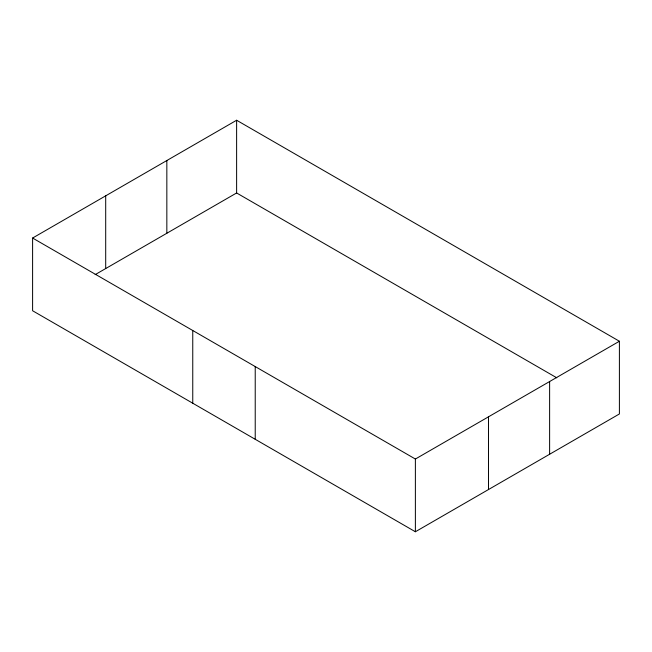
<?xml version="1.0" encoding="UTF-8"?>
<svg xmlns="http://www.w3.org/2000/svg" width="652" height="652" viewBox="0 0 652 652"><rect width="100%" height="100%" fill="white"/><g stroke="black" fill="none" stroke-linecap="round" stroke-linejoin="round"><path stroke-width="0.98" d="M32.6 238.037L236.619 120.245L619.4 341.249L619.4 413.963L415.381 531.755L32.6 310.751L32.6 238.037L415.381 459.032L619.4 341.249M95.135 274.655L236.619 192.968L556.775 377.81M549.62 381.534L549.62 454.248M488.487 416.832L488.487 489.546M415.381 459.032L415.381 531.755M255.225 366.571L255.225 439.285M236.619 120.245L236.619 192.968M192.756 330.499L192.756 403.221M166.839 160.531L166.839 233.253M105.697 195.828L105.697 268.551"/></g></svg>
